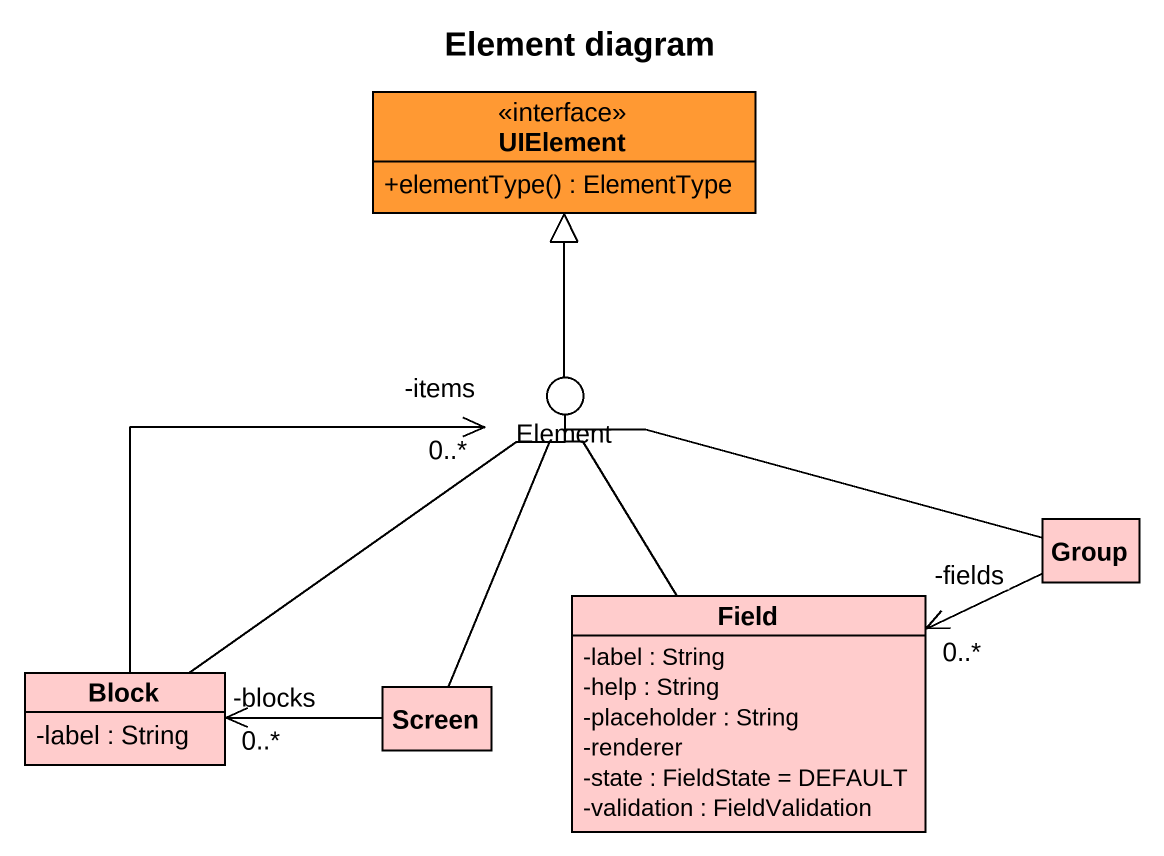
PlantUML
@startuml
title Element diagram
allowmixing
hide circle
hide empty members
skinparam classAttributeIconSize 0
interface UIElement #FF9933 {
  +elementType() : ElementType
}
() Element #FFCCCC
class Field #FFCCCC {
  -label : String
  -help : String
  -placeholder : String
  -renderer
  -state : FieldState = DEFAULT
  -validation : FieldValidation
}
class "Group" as Group_ #FFCCCC
class Block #FFCCCC {
  -label : String
}
class Screen #FFCCCC
Element -up-|> UIElement
Element "-items\n0..*" <-- Block
Field -up- Element
Field "-fields\n0..*" <-right- Group_
Group_ -left- Element
Block -up- Element
Block "-blocks\n0..*" <-right- Screen
Screen -up- Element
@enduml
